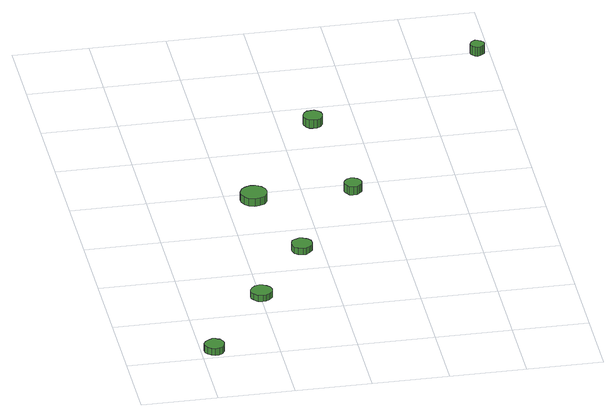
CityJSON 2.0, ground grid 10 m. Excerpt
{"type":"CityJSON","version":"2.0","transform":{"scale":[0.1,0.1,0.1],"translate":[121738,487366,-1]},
"CityObjects":{
"tree1":{"type":"SolitaryVegetationObject","attributes":{"function":"something"},"geometry":[{"type":"MultiSurface","lod":"1","boundaries":[[[0,1,2,3,4,5,6,7,8,9,10,11,12,13,14]],[[15,16,17,18,19,20,21,22,23,24,25,26,27,28,29]],[[0,29,28,1]],[[1,28,27,2]],[[2,27,26,3]],[[3,26,25,4]],[[4,25,24,5]],[[5,24,23,6]],[[6,23,22,7]],[[7,22,21,8]],[[8,21,20,9]],[[9,20,19,10]],[[10,19,18,11]],[[11,18,17,12]],[[12,17,16,13]],[[13,16,15,14]],[[14,15,29,0]]]}]},
"tree2":{"type":"SolitaryVegetationObject","attributes":{"function":"something"},"geometry":[{"type":"MultiSurface","lod":"1","boundaries":[[[30,31,32,33,34,35,36,37,38,39,40,41,42,43,44]],[[45,46,47,48,49,50,51,52,53,54,55,56,57,58,59]],[[30,59,58,31]],[[31,58,57,32]],[[32,57,56,33]],[[33,56,55,34]],[[34,55,54,35]],[[35,54,53,36]],[[36,53,52,37]],[[37,52,51,38]],[[38,51,50,39]],[[39,50,49,40]],[[40,49,48,41]],[[41,48,47,42]],[[42,47,46,43]],[[43,46,45,44]],[[44,45,59,30]]]}]},
"tree3":{"type":"SolitaryVegetationObject","attributes":{"function":"something"},"geometry":[{"type":"MultiSurface","lod":"1","boundaries":[[[60,61,62,63,64,65,66,67,68,69,70,71,72,73,74]],[[75,76,77,78,79,80,81,82,83,84,85,86,87,88,89]],[[60,89,88,61]],[[61,88,87,62]],[[62,87,86,63]],[[63,86,85,64]],[[64,85,84,65]],[[65,84,83,66]],[[66,83,82,67]],[[67,82,81,68]],[[68,81,80,69]],[[69,80,79,70]],[[70,79,78,71]],[[71,78,77,72]],[[72,77,76,73]],[[73,76,75,74]],[[74,75,89,60]]]}]},
"tree4":{"type":"SolitaryVegetationObject","attributes":{"function":"something"},"geometry":[{"type":"MultiSurface","lod":"1","boundaries":[[[90,91,92,93,94,95,96,97,98,99,100,101,102,103,104]],[[105,106,107,108,109,110,111,112,113,114,115,116,117,118,119]],[[90,119,118,91]],[[91,118,117,92]],[[92,117,116,93]],[[93,116,115,94]],[[94,115,114,95]],[[95,114,113,96]],[[96,113,112,97]],[[97,112,111,98]],[[98,111,110,99]],[[99,110,109,100]],[[100,109,108,101]],[[101,108,107,102]],[[102,107,106,103]],[[103,106,105,104]],[[104,105,119,90]]]}]},
"tree5":{"type":"SolitaryVegetationObject","attributes":{"function":"something"},"geometry":[{"type":"MultiSurface","lod":"1","boundaries":[[[120,121,122,123,124,125,126,127,128,129,130,131,132,133,134]],[[135,136,137,138,139,140,141,142,143,144,145,146,147,148,149]],[[120,149,148,121]],[[121,148,147,122]],[[122,147,146,123]],[[123,146,145,124]],[[124,145,144,125]],[[125,144,143,126]],[[126,143,142,127]],[[127,142,141,128]],[[128,141,140,129]],[[129,140,139,130]],[[130,139,138,131]],[[131,138,137,132]],[[132,137,136,133]],[[133,136,135,134]],[[134,135,149,120]]]}]},
"tree6":{"type":"SolitaryVegetationObject","attributes":{"function":"something"},"geometry":[{"type":"MultiSurface","lod":"1","boundaries":[[[150,151,152,153,154,155,156,157,158,159,160,161,162,163,164]],[[165,166,167,168,169,170,171,172,173,174,175,176,177,178,179]],[[150,179,178,151]],[[151,178,177,152]],[[152,177,176,153]],[[153,176,175,154]],[[154,175,174,155]],[[155,174,173,156]],[[156,173,172,157]],[[157,172,171,158]],[[158,171,170,159]],[[159,170,169,160]],[[160,169,168,161]],[[161,168,167,162]],[[162,167,166,163]],[[163,166,165,164]],[[164,165,179,150]]]}]},
"tree7":{"type":"SolitaryVegetationObject","attributes":{"function":"something"},"geometry":[{"type":"MultiSurface","lod":"1","boundaries":[[[180,181,182,183,184,185,186,187,188,189,190,191,192,193,194]],[[195,196,197,198,199,200,201,202,203,204,205,206,207,208,209]],[[180,209,208,181]],[[181,208,207,182]],[[182,207,206,183]],[[183,206,205,184]],[[184,205,204,185]],[[185,204,203,186]],[[186,203,202,187]],[[187,202,201,188]],[[188,201,200,189]],[[189,200,199,190]],[[190,199,198,191]],[[191,198,197,192]],[[192,197,196,193]],[[193,196,195,194]],[[194,195,209,180]]]}]}
},
"vertices":[
[30,19,16],[29,24,16],[26,29,16],[21,31,16],[16,32,16],[11,30,16],[7,27,16],[4,22,16],[4,16,16],[7,11,16],[11,8,16],[16,6,16],[21,7,16],[26,9,16],[29,14,16],[29,14,6],[26,9,6],[21,7,6],[16,6,6],[11,8,6],[7,11,6],[4,16,6],[4,22,6],[7,27,6],[11,30,6],[16,32,6],[21,31,6],[26,29,6],[29,24,6],[30,19,6],
[115,143,15],[114,149,15],[110,153,15],[105,156,15],[100,157,15],[94,155,15],[90,151,15],[87,146,15],[87,140,15],[90,135,15],[94,131,15],[100,129,15],[105,130,15],[110,133,15],[114,137,15],[114,137,6],[110,133,6],[105,130,6],[100,129,6],[94,131,6],[90,135,6],[87,140,6],[87,146,6],[90,151,6],[94,155,6],[100,157,6],[105,156,6],[110,153,6],[114,149,6],[115,143,6],
[187,250,15],[186,256,15],[182,261,15],[177,263,15],[172,264,15],[166,262,15],[162,259,15],[160,253,15],[160,248,15],[162,242,15],[166,239,15],[172,237,15],[177,237,15],[182,240,15],[186,245,15],[186,245,6],[182,240,6],[177,237,6],[172,237,6],[166,239,6],[162,242,6],[160,248,6],[160,253,6],[162,259,6],[166,262,6],[172,264,6],[177,263,6],[182,261,6],[186,256,6],[187,250,6],
[153,385,17],[152,392,17],[148,398,17],[141,402,17],[134,403,17],[127,400,17],[122,396,17],[119,389,17],[119,382,17],[122,375,17],[127,370,17],[134,368,17],[141,369,17],[148,372,17],[152,378,17],[152,378,6],[148,372,6],[141,369,6],[134,368,6],[127,370,6],[122,375,6],[119,382,6],[119,389,6],[122,396,6],[127,400,6],[134,403,6],[141,402,6],[148,398,6],[152,392,6],[153,385,6],
[276,383,19],[275,388,19],[272,392,19],[268,394,19],[263,395,19],[258,393,19],[255,390,19],[253,386,19],[253,381,19],[255,377,19],[258,373,19],[263,372,19],[268,372,19],[272,375,19],[275,379,19],[275,379,7],[272,375,7],[268,372,7],[263,372,7],[258,373,7],[255,377,7],[253,381,7],[253,386,7],[255,390,7],[258,393,7],[263,395,7],[268,394,7],[272,392,7],[275,388,7],[276,383,7],
[256,552,24],[255,557,24],[252,561,24],[247,564,24],[242,564,24],[237,563,24],[233,559,24],[231,554,24],[231,549,24],[233,544,24],[237,540,24],[242,539,24],[247,539,24],[252,542,24],[255,546,24],[255,546,12],[252,542,12],[247,539,12],[242,539,12],[237,540,12],[233,544,12],[231,549,12],[231,554,12],[233,559,12],[237,563,12],[242,564,12],[247,564,12],[252,561,12],[255,557,12],[256,552,12],
[493,695,22],[492,698,22],[489,701,22],[486,703,22],[482,704,22],[479,703,22],[476,700,22],[474,696,22],[474,693,22],[476,689,22],[479,687,22],[482,685,22],[486,686,22],[489,688,22],[492,691,22],[492,691,9],[489,688,9],[486,686,9],[482,685,9],[479,687,9],[476,689,9],[474,693,9],[474,696,9],[476,700,9],[479,703,9],[482,704,9],[486,703,9],[489,701,9],[492,698,9],[493,695,9]
]}
